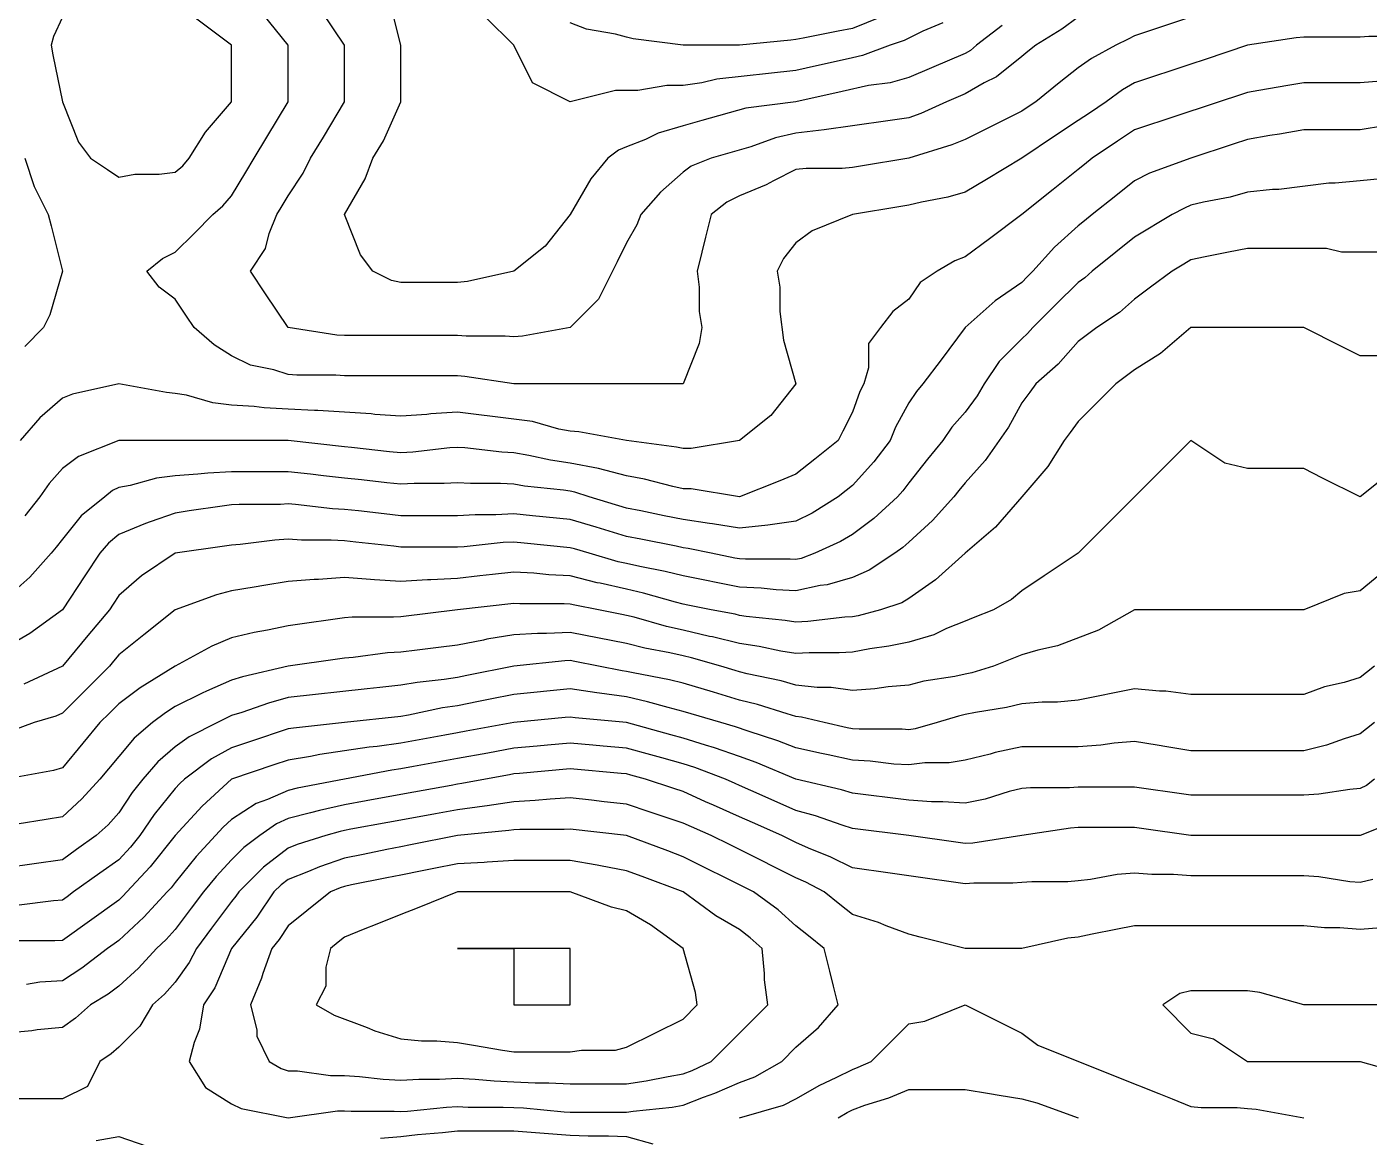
# Model space of a CAD drawing. Header units: inches. Extents: x 794995 to 811195, y 2485918 to 2508058.
# Drawn here: x 809106 to 809820, y 2500398 to 2500988 of the extents above; entities that cross this region are included whole.
import ezdxf

# ---------------------------------------------------------------- set-up
doc = ezdxf.new("R2010")
doc.units = ezdxf.units.IN
doc.header["$MEASUREMENT"] = 0
doc.layers.add('contour', color=7, linetype='Continuous')

msp = doc.modelspace()

# ---------------------------------------------------------------- linework, layer by layer
at = {"layer": 'contour'}
for points in [[(809185.16, 2500910.86), (809189.16, 2500914.36), (809192.66, 2500918.36), (809201.31, 2500932.21), (809215.16, 2500948.36), (809215.16, 2500978.36), (809198.02, 2500991.22), (809185.16, 2501000.86), (809178.49, 2501001.69), (809155.16, 2501008.36), (809133.73, 2500999.79), (809125.16, 2500993.36), (809120.54, 2500982.98), (809119.16, 2500978.36), (809120.16, 2500973.36), (809125.16, 2500948.36), (809133.73, 2500926.93), (809140.16, 2500918.36), (809149.16, 2500912.36), (809155.16, 2500908.36), (809163.73, 2500909.79), (809176.59, 2500909.79)], [(809245.16, 2500408.36), (809271.41, 2500412.11), (809275.16, 2500412.11), (809278.69, 2500411.89), (809301.63, 2500411.89), (809305.16, 2500411.69), (809308.69, 2500411.89), (809329.44, 2500414.08), (809335.16, 2500414.36), (809340.87, 2500414.08), (809359.44, 2500414.08), (809365.16, 2500413.82), (809370.38, 2500413.58), (809392, 2500411.52), (809395.16, 2500411.36), (809425.16, 2500411.36), (809428.69, 2500411.89), (809449.44, 2500414.08), (809455.16, 2500415.03), (809466.07, 2500419.27), (809472.12, 2500421.4), (809485.16, 2500427.11), (809493.34, 2500430.18), (809507.66, 2500438.36), (809515.16, 2500445.86), (809527.16, 2500456.36), (809537.66, 2500468.36), (809535.16, 2500478.36), (809533.16, 2500486.36), (809530.16, 2500498.36), (809521.83, 2500505.03), (809515.16, 2500510.36), (809505.69, 2500518.89), (809492.66, 2500528.36), (809487.66, 2500530.86), (809485.16, 2500532.11), (809477.66, 2500535.86), (809467.66, 2500540.86), (809455.16, 2500547.11), (809446.98, 2500550.18), (809425.16, 2500558.36), (809395.16, 2500561.69), (809392, 2500561.52), (809368.32, 2500561.52), (809365.16, 2500561.36), (809362.55, 2500560.97), (809335.16, 2500558.36), (809310.16, 2500553.36), (809305.16, 2500552.36), (809297.66, 2500550.86), (809285.16, 2500548.36), (809275.16, 2500546.36), (809261.83, 2500541.69), (809256.07, 2500539.27), (809245.16, 2500535.03), (809241.41, 2500532.11), (809237.66, 2500528.36), (809228.49, 2500515.03), (809215.16, 2500498.36), (809206.16, 2500477.36), (809200.16, 2500468.36), (809198.02, 2500455.5), (809195.16, 2500448.36), (809192.66, 2500438.36), (809201.31, 2500424.51), (809215.16, 2500415.86), (809220.16, 2500413.36)], [(809455.16, 2500431.69), (809459.96, 2500433.56), (809470.16, 2500438.36), (809485.16, 2500453.36), (809500.16, 2500468.36), (809498.49, 2500481.7), (809498.49, 2500485.03), (809497.16, 2500498.36), (809490.87, 2500504.08), (809485.16, 2500508.36), (809472.53, 2500515.73), (809455.16, 2500528.36), (809433.34, 2500536.54), (809425.16, 2500539.61), (809411.31, 2500542.21), (809409.44, 2500542.65), (809395.16, 2500545.03), (809365.16, 2500545.03), (809351.04, 2500544.24), (809349.44, 2500544.08), (809335.16, 2500543.36), (809322.66, 2500540.86), (809316.41, 2500539.61), (809305.16, 2500537.36), (809297.66, 2500535.86), (809278.91, 2500532.11), (809275.16, 2500531.36), (809272.94, 2500530.58), (809267.66, 2500528.36), (809255.16, 2500518.36), (809245.16, 2500510.36), (809240.36, 2500503.16), (809236.59, 2500498.36), (809231.83, 2500485.03), (809231.04, 2500482.48), (809225.16, 2500468.36), (809228.49, 2500455.03), (809228.49, 2500451.7), (809235.16, 2500438.36), (809241.41, 2500434.61), (809245.16, 2500433.36), (809250.16, 2500433.36), (809267.66, 2500430.86), (809275.16, 2500430.86), (809283.16, 2500430.36), (809295.69, 2500428.89), (809305.16, 2500428.36), (809314.63, 2500428.89), (809325.69, 2500428.89), (809335.16, 2500429.36), (809344.63, 2500428.89), (809354.72, 2500427.93), (809365.16, 2500427.45), (809376.59, 2500426.93), (809383.73, 2500426.93), (809395.16, 2500426.36), (809425.16, 2500426.36), (809435.59, 2500427.93), (809447.16, 2500430.36)], [(809455.16, 2500460.86), (809462.66, 2500468.36), (809461.83, 2500475.03), (809455.16, 2500498.36), (809437.79, 2500510.99), (809425.16, 2500518.36), (809417.16, 2500520.36), (809395.16, 2500528.36), (809335.16, 2500528.36), (809313.73, 2500519.79), (809305.16, 2500516.36), (809292.3, 2500511.22), (809285.16, 2500508.36), (809275.16, 2500504.36), (809271.83, 2500501.69), (809267.66, 2500498.36), (809265.16, 2500488.36), (809265.16, 2500478.36), (809260.16, 2500468.36), (809269.7, 2500462.91), (809287.16, 2500456.36), (809291.31, 2500454.51), (809305.16, 2500450.36), (809316.07, 2500449.27), (809324.25, 2500449.27), (809335.16, 2500448.36), (809343.73, 2500446.93), (809359.16, 2500444.36), (809365.16, 2500443.36), (809395.16, 2500443.36), (809401.16, 2500444.36), (809419.16, 2500444.36), (809425.16, 2500445.86)], [(809395.16, 2500468.36), (809395.16, 2500498.36), (809335.16, 2500498.36), (809365.16, 2500498.36), (809365.16, 2500468.36)]]:
    msp.add_lwpolyline(points, close=True, dxfattribs=at)
for points in [[(809747.66, 2501000.86), (809702.66, 2500985.86), (809695.16, 2500983.36), (809691.83, 2500981.69), (809685.16, 2500978.36), (809672.22, 2500971.3), (809665.16, 2500966.36), (809655.16, 2500958.36), (809642.66, 2500948.36), (809638.16, 2500945.36), (809635.16, 2500943.36), (809605.16, 2500928.36), (809598.1, 2500925.42), (809575.16, 2500918.36), (809549.45, 2500914.08), (809545.16, 2500913.36), (809539.7, 2500912.91), (809520.61, 2500912.91), (809515.16, 2500912.36), (809503.16, 2500906.36), (809499.28, 2500904.24), (809485.16, 2500898.36), (809478.49, 2500895.03), (809470.16, 2500888.36), (809467.16, 2500876.36), (809465.16, 2500868.36), (809462.66, 2500858.36), (809463.73, 2500849.79), (809463.73, 2500836.93), (809465.16, 2500828.36), (809463.73, 2500819.79), (809455.16, 2500798.36), (809365.16, 2500798.36), (809339.16, 2500802.36), (809335.16, 2500802.65), (809275.16, 2500802.65), (809270.54, 2500802.98), (809249.77, 2500802.98), (809245.16, 2500803.36), (809237.66, 2500805.86), (809225.16, 2500808.36), (809215.16, 2500813.36), (809205.93, 2500819.13), (809195.16, 2500828.36), (809191.16, 2500834.36), (809185.16, 2500843.36), (809176.59, 2500849.79), (809170.16, 2500858.36), (809178.49, 2500865.03), (809185.16, 2500868.36), (809195.16, 2500878.36), (809205.16, 2500888.36), (809210.54, 2500892.98), (809215.16, 2500898.36), (809222.66, 2500910.86), (809227.16, 2500918.36), (809233.91, 2500929.61), (809245.16, 2500948.36), (809245.16, 2500978.36), (809231.83, 2500995.03)], [(809665.16, 2500993.36), (809656.59, 2500986.93), (809642.66, 2500978.36), (809638.49, 2500975.03), (809635.16, 2500972.36), (809621.83, 2500961.69), (809615.16, 2500958.36), (809605.16, 2500952.65), (809595.16, 2500948.36), (809581.47, 2500942.05), (809575.16, 2500939.79), (809565.16, 2500938.36), (809545.16, 2500935.5), (809530.16, 2500933.36), (809515.16, 2500931.69), (809504.25, 2500929.27), (809491.16, 2500924.36), (809470.16, 2500918.36), (809459.45, 2500914.08), (809455.16, 2500910.86), (809443.16, 2500900.36), (809432.66, 2500888.36), (809430.61, 2500882.91), (809425.16, 2500873.36), (809420.16, 2500863.36), (809417.66, 2500858.36), (809410.16, 2500843.36), (809395.16, 2500828.36), (809369.77, 2500823.75), (809365.16, 2500823.36), (809360.54, 2500823.75), (809339.77, 2500823.75), (809335.16, 2500824.08), (809275.16, 2500824.08), (809271.16, 2500824.36), (809245.16, 2500828.36), (809233.16, 2500846.36), (809225.16, 2500858.36), (809233.16, 2500870.36), (809235.16, 2500878.36), (809239.16, 2500888.36), (809241.41, 2500892.11), (809245.16, 2500898.36), (809253.16, 2500910.36), (809257.16, 2500918.36), (809263.91, 2500929.61), (809275.16, 2500948.36), (809275.16, 2500978.36), (809263.16, 2500996.36)], [(809624.72, 2500988.8), (809611.16, 2500978.36), (809607.89, 2500975.63), (809605.16, 2500974.08), (809587.16, 2500966.36), (809575.16, 2500961.22), (809565.16, 2500958.36), (809553.73, 2500956.93), (809539.7, 2500953.82), (809515.16, 2500948.36), (809488.49, 2500945.03), (809465.16, 2500938.36), (809455.16, 2500935.5), (809441.83, 2500931.69), (809435.16, 2500928.36), (809425.16, 2500924.36), (809420.87, 2500922.65), (809415.16, 2500918.36), (809406.07, 2500907.45), (809395.16, 2500888.36), (809381.83, 2500871.69), (809365.16, 2500858.36), (809340.61, 2500852.91), (809335.16, 2500852.36), (809305.16, 2500852.36), (809300.16, 2500853.36), (809290.16, 2500858.36), (809283.73, 2500866.93), (809275.16, 2500888.36), (809286.07, 2500907.45), (809290.16, 2500918.36), (809295.93, 2500927.59), (809305.16, 2500948.36), (809305.16, 2500978.36), (809299.16, 2501002.36)], [(809593.16, 2500990.36), (809582.66, 2500985.86), (809575.16, 2500982.11), (809572.66, 2500980.86), (809565.16, 2500978.36), (809550.61, 2500972.91), (809545.16, 2500971.69), (809536.59, 2500969.79), (809526.07, 2500967.45), (809515.16, 2500965.03), (809473.16, 2500960.36), (809465.16, 2500958.36), (809455.16, 2500956.93), (809446.59, 2500956.93), (809431.16, 2500954.36), (809419.16, 2500954.36), (809395.16, 2500948.36), (809375.16, 2500958.36), (809365.16, 2500978.36), (809350.16, 2500993.36)], [(809560.16, 2500993.36), (809545.16, 2500987.36), (809537.66, 2500985.86), (809518.91, 2500982.11), (809515.16, 2500981.36), (809512.43, 2500981.09), (809485.16, 2500978.36), (809455.16, 2500978.36), (809428.69, 2500981.89), (809425.16, 2500982.65), (809419.16, 2500984.36), (809403.73, 2500986.93), (809395.16, 2500990.36)], [(809840.54, 2500982.98), (809819.77, 2500982.98), (809815.16, 2500982.65), (809785.16, 2500982.65), (809781.16, 2500982.36), (809755.16, 2500978.36), (809732.66, 2500970.86), (809725.16, 2500968.36), (809695.16, 2500958.36), (809688.84, 2500954.68), (809680.16, 2500948.36), (809671.16, 2500942.36), (809665.16, 2500938.36), (809653.16, 2500930.36), (809635.16, 2500918.36), (809616.41, 2500907.11), (809605.16, 2500900.36), (809595.93, 2500897.59), (809581.83, 2500895.03), (809575.16, 2500893.36), (809570.87, 2500892.65), (809545.16, 2500888.36), (809523.73, 2500879.79), (809515.16, 2500873.36), (809508.49, 2500865.03), (809505.16, 2500858.36), (809506.59, 2500849.79), (809506.59, 2500836.93), (809508.49, 2500821.69), (809515.16, 2500798.36), (809501.83, 2500781.69), (809485.16, 2500768.36), (809459.45, 2500764.08), (809455.16, 2500764.08), (809451.63, 2500764.83), (809425.16, 2500768.36), (809399.77, 2500772.98), (809395.16, 2500773.36), (809389.16, 2500774.36), (809375.16, 2500778.36), (809365.16, 2500779.61), (809335.16, 2500783.36), (809321.04, 2500782.48), (809319.01, 2500782.21), (809305.16, 2500781.22), (809291.31, 2500782.21), (809289.28, 2500782.48), (809261.04, 2500784.24), (809259.28, 2500784.24), (809245.16, 2500785.03), (809232.53, 2500785.73), (809227.16, 2500786.36), (809215.16, 2500787.11), (809205.16, 2500788.36), (809191.16, 2500792.36), (809185.16, 2500793.36), (809180.54, 2500793.75), (809155.16, 2500798.36), (809130.61, 2500792.91), (809125.16, 2500790.86), (809113.16, 2500780.36), (809102.66, 2500768.36)], [(809826.07, 2500959.27), (809815.16, 2500958.36), (809785.16, 2500958.36), (809776.59, 2500956.93), (809761.16, 2500954.36), (809755.16, 2500953.36), (809751.41, 2500952.11), (809740.16, 2500948.36), (809728.91, 2500944.61), (809725.16, 2500943.36), (809717.66, 2500940.86), (809695.16, 2500933.36), (809686.16, 2500927.36), (809672.66, 2500918.36), (809668.49, 2500915.03), (809665.16, 2500912.36), (809651.83, 2500901.69), (809635.16, 2500888.36), (809618.02, 2500875.5), (809605.16, 2500865.86), (809599.7, 2500863.82), (809590.16, 2500858.36), (809581.16, 2500852.36), (809575.16, 2500843.36), (809566.59, 2500836.93), (809560.16, 2500828.36), (809553.73, 2500819.79), (809553.73, 2500806.93), (809551.16, 2500798.36), (809549.16, 2500794.36), (809545.16, 2500783.36), (809540.16, 2500773.36), (809537.66, 2500768.36), (809525.16, 2500758.36), (809515.16, 2500750.36), (809506.59, 2500746.93), (809485.16, 2500738.36), (809459.45, 2500742.65), (809455.16, 2500742.65), (809449.7, 2500743.82), (809434.63, 2500747.84), (809425.16, 2500749.61), (809410.16, 2500753.36), (809395.16, 2500756.36), (809384.72, 2500757.93), (809373.16, 2500760.36), (809365.16, 2500761.69), (809358.84, 2500762.05), (809339.16, 2500764.36), (809335.16, 2500764.61), (809331.16, 2500764.36), (809311.47, 2500762.05), (809305.16, 2500761.69), (809299.16, 2500762.36), (809278.91, 2500764.61), (809275.16, 2500765.03), (809245.16, 2500768.36), (809155.16, 2500768.36), (809133.73, 2500759.79), (809125.16, 2500753.36), (809118.1, 2500745.42), (809113.16, 2500738.36), (809105.16, 2500728.36)], [(809828.02, 2500935.5), (809815.16, 2500933.36), (809785.16, 2500933.36), (809772.3, 2500931.22), (809767.16, 2500930.36), (809755.16, 2500928.36), (809747.66, 2500925.86), (809725.16, 2500918.36), (809703.16, 2500910.36), (809695.16, 2500906.36), (809685.16, 2500898.36), (809672.66, 2500888.36), (809668.49, 2500885.03), (809665.16, 2500882.36), (809652.53, 2500870.99), (809641.16, 2500858.36), (809638.16, 2500855.36), (809635.16, 2500852.36), (809621.04, 2500842.48), (809605.16, 2500828.36), (809592.3, 2500811.22), (809582.66, 2500798.36), (809579.16, 2500794.36), (809575.16, 2500788.36), (809568.1, 2500775.42), (809565.16, 2500768.36), (809556.59, 2500756.93), (809545.16, 2500744.36), (809541.83, 2500741.69), (809537.66, 2500738.36), (809523.73, 2500729.79), (809515.16, 2500725.5), (809500.16, 2500723.36), (809485.16, 2500721.69), (809470.87, 2500724.08), (809469.28, 2500724.24), (809455.16, 2500726.36), (809445.16, 2500728.36), (809432.66, 2500730.86), (809425.16, 2500732.36), (809405.16, 2500738.36), (809397.66, 2500740.86), (809395.16, 2500741.36), (809391.63, 2500741.89), (809370.87, 2500744.08), (809365.16, 2500745.03), (809358.1, 2500745.42), (809342.22, 2500745.42), (809335.16, 2500745.86), (809328.1, 2500745.42), (809312.22, 2500745.42), (809305.16, 2500745.03), (809297.66, 2500745.86), (809284.16, 2500747.36), (809275.16, 2500748.36), (809263.91, 2500749.61), (809257.16, 2500750.36), (809245.16, 2500751.69), (809215.16, 2500751.69), (809202.53, 2500750.99), (809197.16, 2500750.36), (809185.16, 2500749.61), (809175.16, 2500748.36), (809161.16, 2500744.36), (809155.16, 2500743.36), (809151.83, 2500741.69), (809147.66, 2500738.36), (809135.16, 2500728.36), (809125.16, 2500715.86), (809121.83, 2500711.69), (809119.16, 2500708.36), (809107.79, 2500695.73), (809095.16, 2500684.36)], [(809105.16, 2500918.36), (809110.16, 2500903.36), (809117.66, 2500888.36), (809119.16, 2500882.36), (809125.16, 2500858.36), (809118.49, 2500835.03), (809115.16, 2500828.36), (809105.16, 2500818.36)], [(809826.07, 2500907.45), (809815.16, 2500906.36), (809801.83, 2500905.03), (809798.49, 2500905.03), (809771.83, 2500901.69), (809768.49, 2500901.69), (809755.16, 2500900.36), (809745.93, 2500897.59), (809731.83, 2500895.03), (809725.16, 2500893.36), (809721.63, 2500891.89), (809715.16, 2500888.36), (809695.16, 2500876.36), (809685.16, 2500868.36), (809672.66, 2500858.36), (809668.69, 2500854.83), (809665.16, 2500852.36), (809653.16, 2500840.36), (809641.16, 2500828.36), (809638.32, 2500825.2), (809635.16, 2500822.36), (809623.16, 2500810.36), (809615.16, 2500798.36), (809611.47, 2500792.05), (809605.16, 2500783.36), (809598.1, 2500775.42), (809593.16, 2500768.36), (809585.16, 2500758.36), (809575.16, 2500745.86), (809572, 2500741.52), (809569.16, 2500738.36), (809556.59, 2500726.93), (809545.16, 2500718.36), (809538.84, 2500714.68), (809525.16, 2500708.36), (809517.89, 2500705.63), (809515.16, 2500705.03), (809512, 2500705.2), (809488.32, 2500705.2), (809485.16, 2500705.36), (809482.66, 2500705.86), (809470.16, 2500708.36), (809457.77, 2500710.97), (809455.16, 2500711.36), (809451.41, 2500712.11), (809432.66, 2500715.86), (809425.16, 2500717.36), (809409.01, 2500722.21), (809395.16, 2500726.36), (809375.16, 2500728.36), (809365.16, 2500729.36), (809355.69, 2500728.89), (809344.63, 2500728.89), (809335.16, 2500728.36), (809305.16, 2500728.36), (809296.16, 2500729.36), (809282.66, 2500730.86), (809275.16, 2500731.69), (809268.84, 2500732.05), (809249.16, 2500734.36), (809245.16, 2500734.61), (809241.16, 2500734.36), (809219.16, 2500734.36), (809215.16, 2500734.08), (809210.16, 2500733.36), (809192.66, 2500730.86), (809185.16, 2500729.79), (809171.83, 2500725.03), (809169.28, 2500724.24), (809155.16, 2500718.36), (809149.7, 2500713.82), (809145.16, 2500708.36), (809137.16, 2500696.36), (809125.16, 2500678.36), (809107.79, 2500665.73), (809095.16, 2500658.36)], [(809845.16, 2500868.36), (809805.16, 2500868.36), (809797.16, 2500870.36), (809755.16, 2500870.36), (809745.16, 2500868.36), (809732.66, 2500865.86), (809725.16, 2500864.36), (809721.41, 2500862.11), (809715.16, 2500858.36), (809703.73, 2500849.79), (809695.16, 2500843.36), (809687.16, 2500836.36), (809675.16, 2500828.36), (809669.45, 2500824.08), (809665.16, 2500820.86), (809654.57, 2500808.95), (809642.66, 2500798.36), (809639.45, 2500794.08), (809635.16, 2500788.36), (809628.1, 2500775.42), (809623.16, 2500768.36), (809615.75, 2500757.77), (809605.16, 2500745.86), (809601.83, 2500741.69), (809599.16, 2500738.36), (809587.79, 2500725.73), (809575.16, 2500714.36), (809572, 2500711.52), (809567.66, 2500708.36), (809554.16, 2500699.36), (809545.16, 2500695.5), (809531.83, 2500691.69), (809528.02, 2500691.22), (809515.16, 2500688.36), (809504.57, 2500688.95), (809496.59, 2500689.79), (809485.16, 2500690.36), (809455.16, 2500696.36), (809445.56, 2500698.76), (809432.22, 2500701.3), (809425.16, 2500702.91), (809420.71, 2500703.92), (809405.16, 2500708.36), (809397.47, 2500710.67), (809395.16, 2500711.36), (809370.61, 2500713.82), (809365.16, 2500714.36), (809359.44, 2500714.08), (809338.69, 2500711.89), (809335.16, 2500711.69), (809305.16, 2500711.69), (809301.41, 2500712.11), (809281.16, 2500714.36), (809275.16, 2500715.03), (809268.1, 2500715.42), (809252.22, 2500715.42), (809245.16, 2500715.86), (809238.1, 2500715.42), (809219.77, 2500712.98), (809215.16, 2500712.65), (809211.41, 2500712.11), (809185.16, 2500708.36), (809167.16, 2500696.36), (809155.16, 2500685.86), (809152.16, 2500681.36), (809150.16, 2500678.36), (809138.79, 2500664.72), (809125.16, 2500648.36), (809104.63, 2500638.89)], [(809845.16, 2500813.36), (809815.16, 2500813.36), (809805.16, 2500818.36), (809785.16, 2500828.36), (809725.16, 2500828.36), (809709.01, 2500814.52), (809695.16, 2500805.86), (809690.87, 2500802.65), (809685.16, 2500798.36), (809675.16, 2500788.36), (809665.16, 2500778.36), (809660.87, 2500772.65), (809657.66, 2500768.36), (809649.01, 2500754.52), (809635.16, 2500738.36), (809621.31, 2500722.21), (809605.16, 2500708.36), (809589.28, 2500694.24), (809575.16, 2500684.36), (809571.41, 2500682.11), (809560.16, 2500678.36), (809548.32, 2500675.2), (809545.16, 2500674.61), (809541.16, 2500674.36), (809521.47, 2500672.05), (809515.16, 2500671.69), (809509.44, 2500672.65), (809488.69, 2500674.83), (809485.16, 2500675.36), (809482.76, 2500675.96), (809470.16, 2500678.36), (809457.66, 2500680.86), (809455.16, 2500681.36), (809451.16, 2500682.36), (809434.05, 2500687.25), (809425.16, 2500689.27), (809411.04, 2500692.48), (809409.56, 2500692.76), (809395.16, 2500696.36), (809383.73, 2500696.93), (809375.75, 2500697.77), (809365.16, 2500698.36), (809353.91, 2500697.11), (809347.16, 2500696.36), (809335.16, 2500695.03), (809321.04, 2500694.24), (809319.28, 2500694.24), (809305.16, 2500693.36), (809291.04, 2500694.24), (809289.01, 2500694.52), (809275.16, 2500695.5), (809261.31, 2500694.52), (809259.01, 2500694.52), (809245.16, 2500693.36), (809232.3, 2500691.22), (809227.16, 2500690.36), (809215.16, 2500688.36), (809207.16, 2500686.36), (809185.16, 2500678.36), (809168.49, 2500665.03), (809155.16, 2500654.36), (809152.43, 2500651.09), (809150.16, 2500648.36), (809137.66, 2500635.86), (809125.16, 2500623.36), (809121.63, 2500621.89), (809110.16, 2500618.36), (809099.16, 2500614.36)], [(809831.83, 2500751.69), (809815.16, 2500738.36), (809795.16, 2500748.36), (809785.16, 2500753.36), (809755.16, 2500753.36), (809743.16, 2500756.36), (809725.16, 2500768.36), (809695.16, 2500738.36), (809665.16, 2500708.36), (809647.16, 2500696.36), (809635.16, 2500688.36), (809629.7, 2500683.82), (809620.16, 2500678.36), (809609.45, 2500674.08), (809605.16, 2500672.36), (809595.16, 2500668.36), (809588.49, 2500665.03), (809575.16, 2500661.22), (809564.57, 2500658.95), (809554.39, 2500657.59), (809545.16, 2500655.86), (809538.1, 2500655.42), (809522.22, 2500655.42), (809515.16, 2500655.03), (809507.16, 2500656.36), (809495.59, 2500658.8), (809485.16, 2500660.36), (809470.76, 2500663.96), (809469.28, 2500664.24), (809455.16, 2500667.45), (809446.27, 2500669.47), (809429.16, 2500674.36), (809425.16, 2500675.36), (809422.66, 2500675.86), (809410.16, 2500678.36), (809397.56, 2500680.76), (809395.16, 2500681.36), (809392, 2500681.52), (809368.32, 2500681.52), (809365.16, 2500681.69), (809335.16, 2500678.36), (809305.16, 2500674.61), (809301.16, 2500674.36), (809279.16, 2500674.36), (809275.16, 2500674.08), (809270.16, 2500673.36), (809252.66, 2500670.86), (809245.16, 2500669.79), (809234.25, 2500667.45), (809227.16, 2500666.36), (809215.16, 2500663.36), (809204.57, 2500658.95), (809185.16, 2500648.36), (809166.59, 2500636.93), (809155.16, 2500628.36), (809150.16, 2500623.36), (809145.16, 2500618.36), (809136.07, 2500607.45), (809125.16, 2500594.36), (809120.54, 2500592.98), (809095.16, 2500588.36)], [(809826.07, 2500697.45), (809815.16, 2500688.36), (809806.59, 2500686.93), (809785.16, 2500678.36), (809695.16, 2500678.36), (809676.07, 2500667.45), (809654.25, 2500659.27), (809643.73, 2500656.93), (809635.16, 2500654.36), (809630.87, 2500652.65), (809620.16, 2500648.36), (809608.69, 2500644.83), (809605.16, 2500644.08), (809599.7, 2500642.91), (809583.16, 2500640.36), (809575.16, 2500638.36), (809564.25, 2500637.45), (809557.16, 2500636.36), (809545.16, 2500635.5), (809533.91, 2500637.11), (809526.41, 2500637.11), (809515.16, 2500638.36), (809507.33, 2500640.54), (809489.16, 2500644.36), (809485.16, 2500645.36), (809482.85, 2500646.05), (809475.16, 2500648.36), (809459.6, 2500652.81), (809455.16, 2500653.82), (809448.1, 2500655.42), (809434.76, 2500657.96), (809425.16, 2500660.36), (809395.16, 2500666.36), (809382.53, 2500665.73), (809377.79, 2500665.73), (809365.16, 2500665.03), (809350.87, 2500662.65), (809349.01, 2500662.21), (809335.16, 2500659.61), (809325.16, 2500658.36), (809313.73, 2500656.93), (809305.16, 2500655.86), (809298.1, 2500655.42), (809279.77, 2500652.98), (809275.16, 2500652.65), (809271.41, 2500652.11), (809245.16, 2500648.36), (809220.87, 2500642.65), (809215.16, 2500640.86), (809201.83, 2500635.03), (809199.44, 2500634.08), (809185.16, 2500626.93), (809179.94, 2500623.58), (809173.16, 2500618.36), (809163.34, 2500610.18), (809155.16, 2500600.36), (809149.7, 2500593.82), (809145.16, 2500588.36), (809135.59, 2500577.93), (809125.16, 2500568.36), (809116.59, 2500566.93), (809101.16, 2500564.36)], [(809822.66, 2500648.36), (809818.49, 2500645.03), (809815.16, 2500642.36), (809806.59, 2500639.79), (809796.07, 2500637.45), (809785.16, 2500633.36), (809725.16, 2500633.36), (809711.83, 2500635.03), (809708.49, 2500635.03), (809695.16, 2500636.36), (809665.16, 2500630.36), (809654.25, 2500629.27), (809646.07, 2500629.27), (809635.16, 2500628.36), (809627.16, 2500626.36), (809610.61, 2500623.82), (809605.16, 2500622.65), (809601.63, 2500621.89), (809590.16, 2500618.36), (809578.49, 2500615.03), (809575.16, 2500614.61), (809571.63, 2500614.83), (809548.69, 2500614.83), (809545.16, 2500615.03), (809542.43, 2500615.63), (809530.16, 2500618.36), (809518.16, 2500621.36), (809515.16, 2500621.69), (809510.54, 2500622.98), (809494.76, 2500627.96), (809485.16, 2500630.36), (809471.31, 2500634.52), (809455.16, 2500639.36), (809447.96, 2500641.16), (809428.69, 2500644.83), (809425.16, 2500645.63), (809422.76, 2500645.96), (809410.16, 2500648.36), (809397.66, 2500650.86), (809395.16, 2500651.36), (809392.3, 2500651.22), (809365.16, 2500648.36), (809340.16, 2500643.36), (809335.16, 2500642.36), (809328.1, 2500641.3), (809313.73, 2500639.79), (809305.16, 2500638.36), (809293.91, 2500637.11), (809287.16, 2500636.36), (809245.16, 2500631.69), (809234.72, 2500628.8), (809220.61, 2500623.82), (809215.16, 2500622.11), (809212.55, 2500620.97), (809207.66, 2500618.36), (809192.66, 2500610.86), (809185.16, 2500605.5), (809175.93, 2500597.59), (809168.02, 2500588.36), (809162.36, 2500581.16), (809155.16, 2500570.36), (809149.44, 2500564.08), (809143.16, 2500558.36), (809132.66, 2500550.86), (809125.16, 2500545.5), (809095.16, 2500541.22)], [(809822.66, 2500618.36), (809818.49, 2500615.03), (809815.16, 2500612.36), (809806.59, 2500609.79), (809797.16, 2500606.36), (809785.16, 2500603.36), (809725.16, 2500603.36), (809712.3, 2500605.5), (809707.16, 2500606.36), (809695.16, 2500608.36), (809684.25, 2500607.45), (809677.16, 2500606.36), (809665.16, 2500605.5), (809635.16, 2500605.5), (809621.04, 2500602.48), (809618.49, 2500601.69), (809605.16, 2500598.36), (809596.59, 2500596.93), (809583.73, 2500596.93), (809575.16, 2500595.86), (809567.16, 2500596.36), (809554.63, 2500597.84), (809545.16, 2500598.36), (809532.3, 2500601.22), (809528.79, 2500602), (809515.16, 2500605.03), (809505.56, 2500608.76), (809489.77, 2500613.75), (809482.94, 2500616.14), (809475.16, 2500618.36), (809455.16, 2500624.36), (809447.16, 2500626.36), (809436.27, 2500629.47), (809425.16, 2500632), (809410.76, 2500633.96), (809409.28, 2500634.24), (809395.16, 2500636.36), (809365.16, 2500633.36), (809352.66, 2500630.86), (809346.41, 2500629.61), (809335.16, 2500627.36), (809327.33, 2500626.19), (809309.16, 2500622.36), (809305.16, 2500621.69), (809275.16, 2500618.36), (809248.02, 2500615.5), (809245.16, 2500615.03), (809225.16, 2500608.36), (809215.16, 2500605.03), (809204.45, 2500599.08), (809190.16, 2500588.36), (809187.56, 2500585.96), (809185.16, 2500583.36), (809174.05, 2500569.47), (809166.41, 2500558.36), (809161.37, 2500552.15), (809155.16, 2500545.5), (809145.16, 2500538.36), (809131.16, 2500528.36), (809127.66, 2500525.86), (809125.16, 2500524.08), (809120.54, 2500523.75), (809102.22, 2500521.3)], [(809822.66, 2500588.36), (809818.49, 2500585.03), (809815.16, 2500583.36), (809809.7, 2500582.91), (809793.16, 2500580.36), (809785.16, 2500579.79), (809725.16, 2500579.79), (809717.66, 2500580.86), (809700.16, 2500583.36), (809695.16, 2500584.08), (809665.16, 2500584.08), (809660.54, 2500583.75), (809639.77, 2500583.75), (809635.16, 2500583.36), (809628.49, 2500581.69), (809615.75, 2500577.77), (809605.16, 2500575.5), (809593.16, 2500576.36), (809587.16, 2500576.36), (809575.16, 2500577.11), (809565.16, 2500578.36), (809553.73, 2500579.79), (809545.16, 2500580.86), (809539.44, 2500582.65), (809515.16, 2500588.36), (809494.05, 2500597.25), (809485.16, 2500600.36), (809471.83, 2500605.03), (809467.16, 2500606.36), (809455.16, 2500610.18), (809448.73, 2500611.93), (809425.16, 2500618.36), (809397.77, 2500620.97), (809395.16, 2500621.36), (809392.43, 2500621.09), (809365.16, 2500618.36), (809339.77, 2500613.75), (809335.16, 2500612.91), (809328.49, 2500611.69), (809305.16, 2500607.45), (809292.53, 2500605.73), (809288.2, 2500605.32), (809262.12, 2500601.4), (809257.16, 2500600.36), (809245.16, 2500598.36), (809237.66, 2500595.86), (809215.16, 2500588.36), (809199.56, 2500573.96), (809185.16, 2500558.36), (809171.83, 2500541.69), (809159.45, 2500528.36), (809157.38, 2500526.14), (809155.16, 2500524.08), (809125.16, 2500502.65), (809121.16, 2500502.36), (809099.16, 2500502.36)], [(809836.59, 2500566.93), (809815.16, 2500558.36), (809725.16, 2500558.36), (809698.91, 2500562.11), (809695.16, 2500562.65), (809665.16, 2500562.65), (809661.16, 2500562.36), (809635.16, 2500558.36), (809609.16, 2500554.36), (809605.16, 2500554.08), (809601.41, 2500554.61), (809575.16, 2500558.36), (809545.16, 2500562.11), (809539.7, 2500563.82), (809525.59, 2500568.8), (809515.16, 2500571.69), (809503.62, 2500576.82), (809491.16, 2500582.36), (809485.16, 2500585.03), (809482.85, 2500586.05), (809477.66, 2500588.36), (809461.37, 2500594.57), (809455.16, 2500596.54), (809443.91, 2500599.61), (809438.02, 2500601.22), (809425.16, 2500604.72), (809412.66, 2500605.86), (809407.16, 2500606.36), (809395.16, 2500607.45), (809383.16, 2500606.36), (809377.66, 2500605.86), (809365.16, 2500604.72), (809351.31, 2500602.21), (809335.16, 2500599.27), (809311.83, 2500595.03), (809305.16, 2500593.82), (809300.36, 2500593.16), (809275.16, 2500588.36), (809249.96, 2500583.56), (809245.16, 2500582.36), (809234.25, 2500577.45), (809228.2, 2500575.32), (809215.16, 2500566.93), (809210.71, 2500562.81), (809206.59, 2500558.36), (809196.27, 2500547.25), (809185.16, 2500533.36), (809182.94, 2500530.58), (809180.87, 2500528.36), (809168.49, 2500515.03), (809155.16, 2500502.65), (809152.66, 2500500.86), (809149.16, 2500498.36), (809135.59, 2500487.93), (809125.16, 2500481.22), (809113.16, 2500480.36), (809106.07, 2500479.27)], [(809821.83, 2500535.03), (809815.16, 2500533.36), (809809.7, 2500533.82), (809793.16, 2500536.36), (809785.16, 2500536.93), (809725.16, 2500536.93), (809715.93, 2500537.59), (809704.39, 2500537.59), (809695.16, 2500538.36), (809685.93, 2500537.59), (809671.83, 2500535.03), (809665.16, 2500534.36), (809659.7, 2500533.82), (809640.61, 2500533.82), (809635.16, 2500533.36), (809630.54, 2500532.98), (809609.77, 2500532.98), (809605.16, 2500532.65), (809600.16, 2500533.36), (809582.66, 2500535.86), (809575.16, 2500536.93), (809565.16, 2500538.36), (809545.16, 2500541.22), (809533.73, 2500546.93), (809521.83, 2500551.69), (809515.16, 2500554.61), (809512.66, 2500555.86), (809507.66, 2500558.36), (809492.08, 2500565.28), (809485.16, 2500568.36), (809471.31, 2500574.52), (809467.16, 2500576.36), (809455.16, 2500581.69), (809450.16, 2500583.36), (809435.16, 2500588.36), (809427.3, 2500590.5), (809425.16, 2500591.09), (809422.16, 2500591.36), (809395.16, 2500593.82), (809368.16, 2500591.36), (809365.16, 2500591.09), (809362.85, 2500590.67), (809350.16, 2500588.36), (809337.56, 2500585.96), (809335.16, 2500585.63), (809331.83, 2500585.03), (809312.08, 2500581.44), (809305.16, 2500580.18), (809286.7, 2500576.82), (809275.16, 2500574.72), (809261.83, 2500571.69), (809257.16, 2500570.36), (809245.16, 2500567.36), (809238.95, 2500564.57), (809230.16, 2500558.36), (809221.59, 2500551.93), (809215.16, 2500545.5), (809206.88, 2500536.64), (809200.16, 2500528.36), (809193.73, 2500519.79), (809185.16, 2500508.36), (809180.36, 2500503.16), (809175.16, 2500498.36), (809165.59, 2500487.93), (809155.16, 2500478.36), (809149.44, 2500474.08), (809140.16, 2500468.36), (809132.22, 2500461.3), (809125.16, 2500456.36), (809111.83, 2500455.03), (809109.01, 2500454.51), (809095.16, 2500453.36)], [(809826.07, 2500509.27), (809815.16, 2500508.36), (809804.25, 2500509.27), (809796.07, 2500509.27), (809785.16, 2500510.36), (809695.16, 2500510.36), (809685.16, 2500508.36), (809672.66, 2500505.86), (809665.16, 2500504.36), (809659.7, 2500503.82), (809635.16, 2500498.36), (809605.16, 2500498.36), (809581.16, 2500504.36), (809575.16, 2500505.86), (809563.16, 2500510.36), (809559.01, 2500512.21), (809545.16, 2500516.36), (809538.49, 2500521.69), (809530.16, 2500528.36), (809520.38, 2500533.58), (809515.16, 2500535.86), (809485.16, 2500550.86), (809480.16, 2500553.36), (809470.16, 2500558.36), (809455.16, 2500565.03), (809445.16, 2500568.36), (809437.66, 2500570.86), (809425.16, 2500575.03), (809413.16, 2500576.36), (809406.41, 2500577.11), (809395.16, 2500578.36), (809384.57, 2500577.77), (809376.59, 2500576.93), (809365.16, 2500576.36), (809351.04, 2500574.24), (809349.56, 2500573.96), (809335.16, 2500572), (809323.62, 2500569.9), (809305.16, 2500566.54), (809298.24, 2500565.28), (809278.49, 2500561.69), (809275.16, 2500561.09), (809272.94, 2500560.58), (809265.16, 2500558.36), (809249.96, 2500553.56), (809245.16, 2500551.69), (809232.03, 2500541.49), (809218.91, 2500528.36), (809217.38, 2500526.14), (809215.16, 2500523.36), (809204.45, 2500509.08), (809196.41, 2500498.36), (809192.66, 2500490.86), (809185.16, 2500480.36), (809179.44, 2500474.08), (809173.16, 2500468.36), (809166.41, 2500457.11), (809155.16, 2500445.86), (809151.16, 2500442.36), (809145.16, 2500438.36), (809138.49, 2500425.03), (809125.16, 2500418.36), (809095.16, 2500418.36)], [(809875.16, 2500468.36), (809785.16, 2500468.36), (809761.83, 2500475.03), (809755.16, 2500475.86), (809725.16, 2500475.86), (809719.16, 2500474.36), (809710.16, 2500468.36), (809725.16, 2500453.36), (809737.16, 2500450.36), (809755.16, 2500438.36), (809815.16, 2500438.36), (809838.49, 2500431.69)], [(809485.16, 2500408.36), (809508.49, 2500415.03), (809515.16, 2500418.36), (809527.79, 2500425.73), (809536.59, 2500429.79), (809545.16, 2500434.08), (809548.32, 2500435.2), (809555.16, 2500438.36), (809565.16, 2500448.36), (809575.16, 2500458.36), (809583.73, 2500459.79), (809605.16, 2500468.36), (809635.16, 2500453.36), (809643.73, 2500446.93), (809686.59, 2500429.79), (809708.02, 2500421.22), (809715.16, 2500418.36), (809725.16, 2500414.36), (809730.61, 2500413.82), (809749.7, 2500413.82), (809755.16, 2500413.36), (809759.77, 2500412.98), (809785.16, 2500408.36)], [(809537.66, 2500408.36), (809542.3, 2500411.22), (809545.16, 2500412.65), (809551.83, 2500415.03), (809564.57, 2500418.95), (809575.16, 2500423.36), (809605.16, 2500423.36), (809618.02, 2500421.22), (809623.16, 2500420.36), (809635.16, 2500418.36), (809643.16, 2500416.36), (809665.16, 2500408.36)], [(809143.16, 2500396.36), (809155.16, 2500398.36), (809170.16, 2500393.36)], [(809294.25, 2500397.45), (809305.16, 2500398.36), (809314.05, 2500399.47), (809327.33, 2500400.54), (809335.16, 2500401.44), (809365.16, 2500401.44), (809395.16, 2500399.13), (809404.76, 2500398.76), (809415.56, 2500398.76), (809425.16, 2500398.36), (809439.01, 2500394.51)]]:
    msp.add_lwpolyline(points, dxfattribs=at)

doc.saveas('drawing.dxf')
